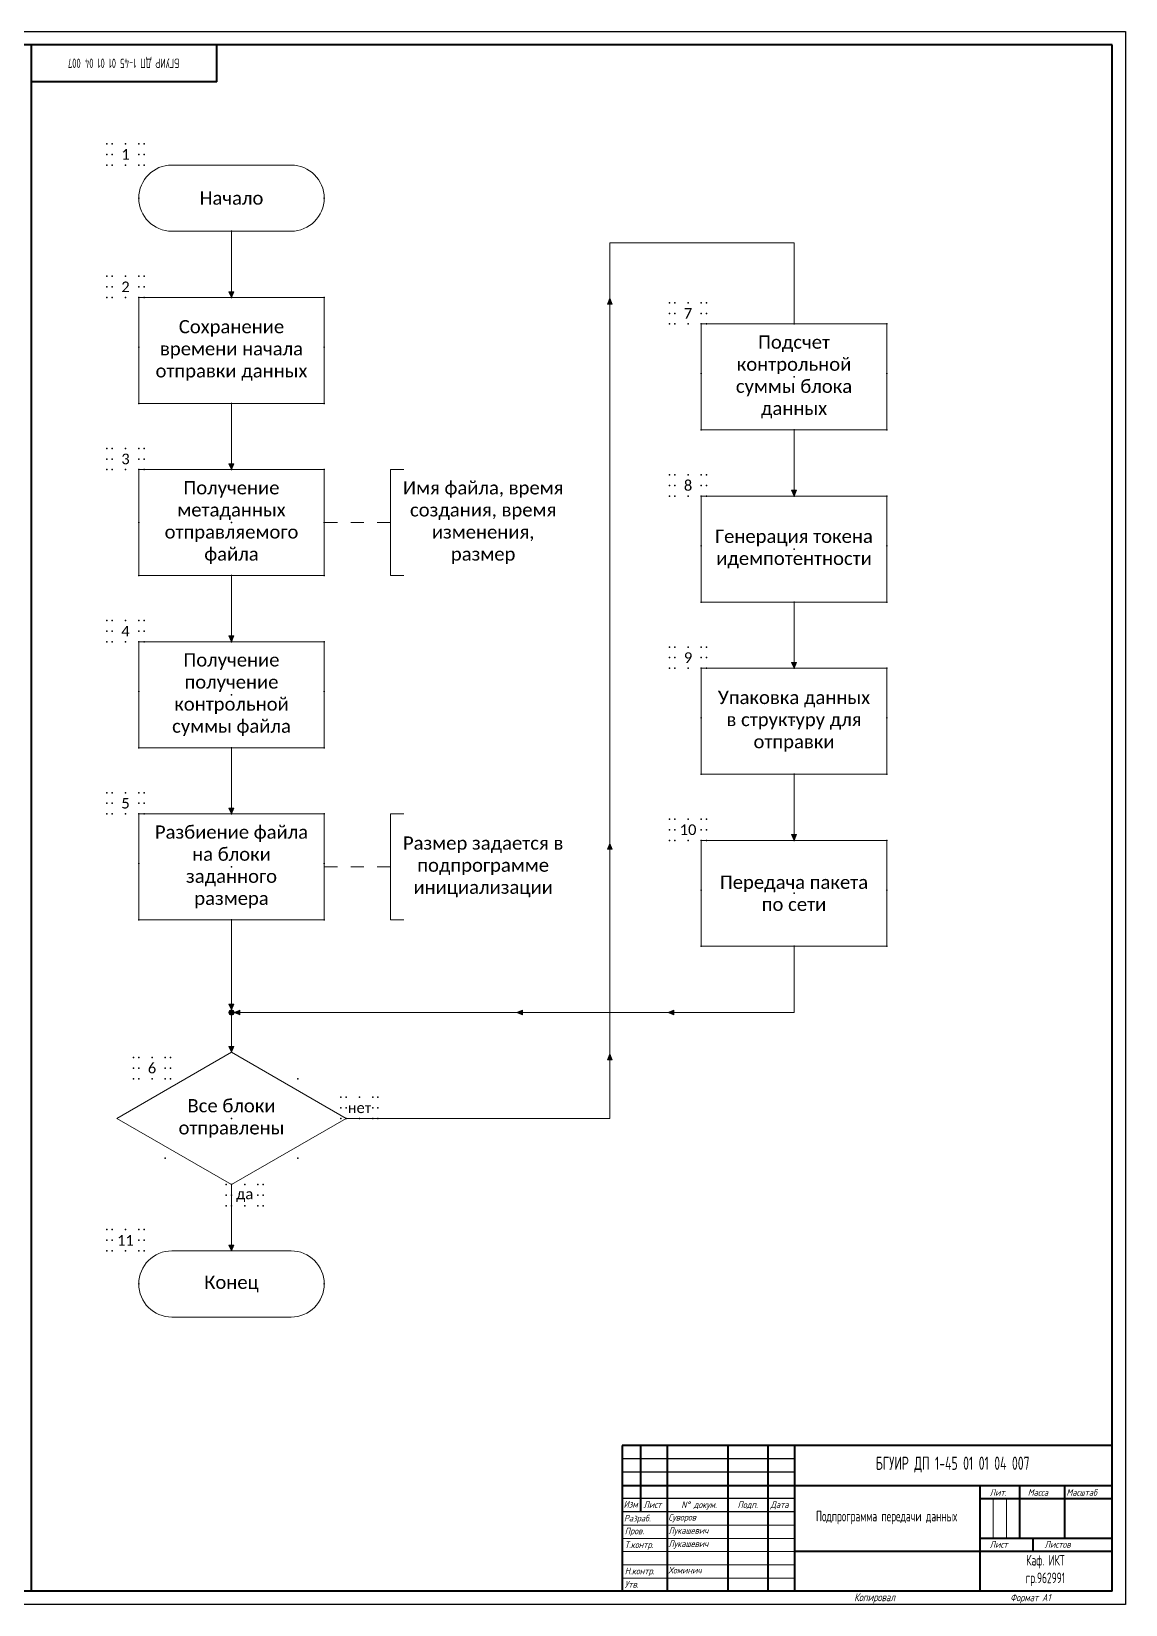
# Model space of a CAD drawing. Extents: x -285 to 1165, y -1314 to -720.
# Drawn here: x 143 to 556, y -1314 to -720 of the extents above; entities that cross this region are included whole.
import ezdxf

# ---------------------------------------------------------------- set-up
doc = ezdxf.new("R2010")
doc.units = 0
doc.header["$MEASUREMENT"] = 0
doc.layers.get('0').update_dxf_attribs({"linetype": 'CONTINUOUS'})
doc.layers.add('KONTUR', color=7, linetype='CONTINUOUS')
doc.layers.add('Тонкие', color=7, linetype='CONTINUOUS')
doc.layers.add('Невидимка', color=131, linetype='CONTINUOUS', plot=False)
for name, color, linetype, lineweight in [('Основная', 7, 'CONTINUOUS', 40), ('Схема', 50, 'CONTINUOUS', 20), ('текст', 7, 'CONTINUOUS', 20), ('тонкая', 7, 'CONTINUOUS', 20)]:
    doc.layers.add(name, color=color, linetype=linetype, lineweight=lineweight)
doc.styles.add('ЕСКД', font='eskd15.shx', dxfattribs={"width": 0.8})
doc.styles.add('стиль1', font='romans.shx', dxfattribs={"width": 0.75, "oblique": 15, "height": 3.5})

msp = doc.modelspace()

# ---------------------------------------------------------------- hatches: boundary and pattern name
at = {"layer": 'Схема'}
h = msp.add_hatch(color=256, dxfattribs=at)
h.dxf.hatch_style = 1
h.paths.add_polyline_path([(219.17, -818.44), (218.24, -818.44), (218.24, -820.62)])
h.paths.add_polyline_path([(218.24, -818.44), (217.3, -818.44), (218.24, -820.62)])
h = msp.add_hatch(color=256, dxfattribs=at)
h.dxf.hatch_style = 1
h.paths.add_polyline_path([(360.13, -823.11), (361.06, -823.11), (361.06, -820.93)])
h.paths.add_polyline_path([(361.06, -823.11), (362, -823.11), (361.06, -820.93)])
h = msp.add_hatch(color=256, dxfattribs=at)
h.dxf.hatch_style = 1
h.paths.add_polyline_path([(219.17, -883.44), (218.24, -883.44), (218.24, -885.62)])
h.paths.add_polyline_path([(218.24, -883.44), (217.3, -883.44), (218.24, -885.62)])
h = msp.add_hatch(color=256, dxfattribs=at)
h.dxf.hatch_style = 1
h.paths.add_polyline_path([(431.53, -893.44), (430.59, -893.44), (430.59, -895.62)])
h.paths.add_polyline_path([(430.59, -893.44), (429.65, -893.44), (430.59, -895.62)])
h = msp.add_hatch(color=256, dxfattribs=at)
h.dxf.hatch_style = 1
h.paths.add_polyline_path([(219.17, -948.44), (218.24, -948.44), (218.24, -950.62)])
h.paths.add_polyline_path([(218.24, -948.44), (217.3, -948.44), (218.24, -950.62)])
h = msp.add_hatch(color=256, dxfattribs=at)
h.dxf.hatch_style = 1
h.paths.add_polyline_path([(431.53, -958.44), (430.59, -958.44), (430.59, -960.62)])
h.paths.add_polyline_path([(430.59, -958.44), (429.65, -958.44), (430.59, -960.62)])
h = msp.add_hatch(color=256, dxfattribs=at)
h.dxf.hatch_style = 1
h.paths.add_polyline_path([(219.17, -1013.44), (218.24, -1013.44), (218.24, -1015.62)])
h.paths.add_polyline_path([(218.24, -1013.44), (217.3, -1013.44), (218.24, -1015.62)])
h = msp.add_hatch(color=256, dxfattribs=at)
h.dxf.hatch_style = 1
h.paths.add_polyline_path([(360.13, -1028.97), (361.06, -1028.97), (361.06, -1026.78)])
h.paths.add_polyline_path([(361.06, -1028.97), (362, -1028.97), (361.06, -1026.78)])
h = msp.add_hatch(color=256, dxfattribs=at)
h.dxf.hatch_style = 1
h.paths.add_polyline_path([(431.53, -1023.44), (430.59, -1023.44), (430.59, -1025.62)])
h.paths.add_polyline_path([(430.59, -1023.44), (429.65, -1023.44), (430.59, -1025.62)])
h = msp.add_hatch(color=256, dxfattribs=at)
h.dxf.hatch_style = 1
h.paths.add_polyline_path([(218.24, -1089.62), (218.24, -1091.62, 0.414214), (219.24, -1090.62, 0.414214)])
h.paths.add_polyline_path([(218.24, -1089.62, 0.414214), (217.24, -1090.62, 0.414214), (218.24, -1091.62)])
h = msp.add_hatch(color=256, dxfattribs=at)
h.dxf.hatch_style = 1
h.paths.add_polyline_path([(219.17, -1087.44), (218.24, -1087.44), (218.24, -1089.62)])
h.paths.add_polyline_path([(218.24, -1087.44), (217.3, -1087.44), (218.24, -1089.62)])
h = msp.add_hatch(color=256, dxfattribs=at)
h.dxf.hatch_style = 1
h.paths.add_polyline_path([(221.42, -1091.56), (221.42, -1090.62), (219.24, -1090.62)])
h.paths.add_polyline_path([(221.42, -1090.62), (221.42, -1089.69), (219.24, -1090.62)])
h = msp.add_hatch(color=256, dxfattribs=at)
h.dxf.hatch_style = 1
h.paths.add_polyline_path([(328.05, -1091.56), (328.05, -1090.62), (325.87, -1090.62)])
h.paths.add_polyline_path([(328.05, -1090.62), (328.05, -1089.69), (325.87, -1090.62)])
h = msp.add_hatch(color=256, dxfattribs=at)
h.dxf.hatch_style = 1
h.paths.add_polyline_path([(385.2, -1091.56), (385.2, -1090.62), (383.01, -1090.62)])
h.paths.add_polyline_path([(385.2, -1090.62), (385.2, -1089.69), (383.01, -1090.62)])
h = msp.add_hatch(color=256, dxfattribs=at)
h.dxf.hatch_style = 1
h.paths.add_polyline_path([(219.17, -1103.44), (218.24, -1103.44), (218.24, -1105.62)])
h.paths.add_polyline_path([(218.24, -1103.44), (217.3, -1103.44), (218.24, -1105.62)])
h = msp.add_hatch(color=256, dxfattribs=at)
h.dxf.hatch_style = 1
h.paths.add_polyline_path([(219.17, -1103.44), (218.24, -1103.44), (218.24, -1105.62)])
h.paths.add_polyline_path([(218.24, -1103.44), (217.3, -1103.44), (218.24, -1105.62)])
h = msp.add_hatch(color=256, dxfattribs=at)
h.dxf.hatch_style = 1
h.paths.add_polyline_path([(360.13, -1108.47), (361.06, -1108.47), (361.06, -1106.28)])
h.paths.add_polyline_path([(361.06, -1108.47), (362, -1108.47), (361.06, -1106.28)])
h = msp.add_hatch(color=256, dxfattribs=at)
h.dxf.hatch_style = 1
h.paths.add_polyline_path([(219.17, -1178.44), (218.24, -1178.44), (218.24, -1180.62)])
h.paths.add_polyline_path([(218.24, -1178.44), (217.3, -1178.44), (218.24, -1180.62)])
h = msp.add_hatch(color=256, dxfattribs=at)
h.dxf.hatch_style = 1
h.paths.add_polyline_path([(219.17, -1178.44), (218.24, -1178.44), (218.24, -1180.62)])
h.paths.add_polyline_path([(218.24, -1178.44), (217.3, -1178.44), (218.24, -1180.62)])

# ---------------------------------------------------------------- linework, layer by layer
for p, q in [((430.74, -1259.18), (365.74, -1259.18)), ((430.74, -1264.18), (365.74, -1264.18)), ((430.74, -1274.18), (365.74, -1274.18)), ((430.74, -1279.18), (365.74, -1279.18)), ((500.74, -1309.18), (500.74, -1309.18))]:
    msp.add_line(p, q)
at = {"layer": 'KONTUR'}
for p, q in [((-285.26, -720.18), (555.74, -720.18)), ((555.74, -720.18), (555.74, -1314.18)), ((555.74, -1314.18), (-285.26, -1314.18))]:
    msp.add_line(p, q, dxfattribs=at)
at = {"layer": 'Невидимка'}
for p in [(171.24, -762.62), (173.24, -762.62), (178.24, -762.62), (183.24, -762.62), (185.24, -762.62), (171.24, -766.62), (171.24, -770.62), (173.24, -766.62), (173.24, -770.62), (178.24, -770.62), (183.24, -766.62), (183.24, -770.62), (185.24, -766.62), (185.24, -770.62), (183.24, -783.12), (253.24, -783.12), (218.24, -795.62), (171.24, -812.62), (173.24, -812.62), (178.24, -812.62), (183.24, -812.62), (185.24, -812.62), (171.24, -816.62), (173.24, -816.62), (183.24, -816.62), (185.24, -816.62), (171.24, -820.62), (173.24, -820.62), (178.24, -820.62), (183.24, -820.62), (183.24, -820.62), (185.24, -820.62), (218.24, -820.62), (253.24, -820.62), (383.59, -822.62), (385.59, -822.62), (390.59, -822.62), (395.59, -822.62), (397.59, -822.62), (383.59, -826.62), (383.59, -830.62), (385.59, -826.62), (385.59, -830.62), (390.59, -830.62), (395.59, -826.62), (395.59, -830.62), (395.59, -830.62), (397.59, -826.62), (397.59, -830.62), (430.59, -830.62), (465.59, -830.62), (183.24, -839.37), (218.24, -840.62), (218.24, -840.62), (253.24, -839.37), (395.59, -849.37), (465.59, -849.37), (430.59, -850.62), (430.59, -850.62), (183.24, -860.62), (218.24, -860.62), (253.24, -860.62), (395.59, -870.62), (430.59, -870.62), (465.59, -870.62), (171.24, -877.62), (173.24, -877.62), (178.24, -877.62), (183.24, -877.62), (185.24, -877.62), (171.24, -881.62), (173.24, -881.62), (183.24, -881.62), (185.24, -881.62), (171.24, -885.62), (173.24, -885.62), (178.24, -885.62), (183.24, -885.62), (183.24, -885.62), (185.24, -885.62), (218.24, -885.62), (253.24, -885.62), (383.59, -887.62), (385.59, -887.62), (390.59, -887.62), (395.59, -887.62), (397.59, -887.62), (383.59, -891.62), (383.59, -895.62), (385.59, -891.62), (385.59, -895.62), (390.59, -895.62), (395.59, -891.62), (395.59, -895.62), (395.59, -895.62), (397.59, -891.62), (397.59, -895.62), (430.59, -895.62), (465.59, -895.62), (183.24, -905.62), (218.24, -905.62), (218.24, -905.62), (253.24, -905.62), (395.59, -914.37), (465.59, -914.37), (430.59, -915.62), (430.59, -915.62), (183.24, -925.62), (218.24, -925.62), (253.24, -925.62), (395.59, -935.62), (430.59, -935.62), (465.59, -935.62), (171.24, -942.62), (173.24, -942.62), (178.24, -942.62), (183.24, -942.62), (185.24, -942.62), (171.24, -946.62), (173.24, -946.62), (183.24, -946.62), (185.24, -946.62), (171.24, -950.62), (173.24, -950.62), (178.24, -950.62), (183.24, -950.62), (183.24, -950.62), (185.24, -950.62), (218.24, -950.62), (253.24, -950.62), (383.59, -952.62), (385.59, -952.62), (390.59, -952.62), (395.59, -952.62), (397.59, -952.62), (383.59, -956.62), (383.59, -960.62), (385.59, -956.62), (385.59, -960.62), (390.59, -960.62), (395.59, -956.62), (395.59, -960.62), (395.59, -960.62), (397.59, -956.62), (397.59, -960.62), (430.59, -960.62), (465.59, -960.62), (183.24, -969.37), (218.24, -970.62), (218.24, -970.62), (253.24, -969.37), (395.59, -979.37), (465.59, -979.37), (430.59, -980.62), (430.59, -980.62), (183.24, -990.62), (218.24, -990.62), (253.24, -990.62), (395.59, -1000.62), (430.59, -1000.62), (465.59, -1000.62), (171.24, -1007.62), (173.24, -1007.62), (178.24, -1007.62), (183.24, -1007.62), (185.24, -1007.62), (171.24, -1011.62), (171.24, -1015.62), (173.24, -1011.62), (173.24, -1015.62), (178.24, -1015.62), (183.24, -1011.62), (183.24, -1015.62), (183.24, -1015.62), (185.24, -1011.62), (185.24, -1015.62), (218.24, -1015.62), (253.24, -1015.62), (383.59, -1017.62), (383.59, -1021.62), (385.59, -1017.62), (385.59, -1021.62), (390.59, -1017.62), (395.59, -1017.62), (395.59, -1021.62), (397.59, -1017.62), (397.59, -1021.62), (383.59, -1025.62), (385.59, -1025.62), (390.59, -1025.62), (395.59, -1025.62), (395.59, -1025.62), (397.59, -1025.62), (430.59, -1025.62), (465.59, -1025.62), (183.24, -1034.37), (218.24, -1035.62), (218.24, -1035.62), (253.24, -1034.37), (395.59, -1044.37), (465.59, -1044.37), (430.59, -1045.62), (430.59, -1045.62), (183.24, -1055.62), (218.24, -1055.62), (253.24, -1055.62), (395.59, -1065.62), (430.59, -1065.62), (465.59, -1065.62), (181.24, -1107.62), (183.24, -1107.62), (188.24, -1107.62), (193.24, -1107.62), (195.24, -1107.62), (181.24, -1111.62), (181.24, -1115.62), (183.24, -1111.62), (183.24, -1115.62), (188.24, -1115.62), (193.24, -1111.62), (193.24, -1115.62), (193.24, -1115.62), (195.24, -1111.62), (195.24, -1115.62), (243.24, -1115.62), (259.54, -1122.62), (261.54, -1122.62), (266.54, -1122.62), (271.54, -1122.62), (273.54, -1122.62), (259.54, -1126.62), (261.54, -1126.62), (271.54, -1126.62), (273.54, -1126.62), (218.24, -1130.62), (259.54, -1130.62), (261.54, -1130.62), (266.54, -1130.62), (271.54, -1130.62), (273.54, -1130.62), (193.24, -1145.62), (243.24, -1145.62), (216.24, -1155.62), (218.24, -1155.62), (223.24, -1155.62), (228.24, -1155.62), (230.24, -1155.62), (216.24, -1159.62), (216.24, -1163.62), (218.24, -1159.62), (218.24, -1163.62), (223.24, -1163.62), (228.24, -1159.62), (228.24, -1163.62), (230.24, -1159.62), (230.24, -1163.62), (171.24, -1172.62), (173.24, -1172.62), (178.24, -1172.62), (183.24, -1172.62), (185.24, -1172.62), (171.24, -1176.62), (171.24, -1180.62), (173.24, -1176.62), (173.24, -1180.62), (178.24, -1180.62), (183.24, -1176.62), (183.24, -1180.62), (185.24, -1176.62), (185.24, -1180.62), (183.24, -1193.12), (253.24, -1193.12)]:
    msp.add_point(p, dxfattribs=at)
at = {"layer": 'Основная'}
for p, q in [((550.74, -725.18), (-265.26, -725.18)), ((142.74, -1309.18), (142.74, -725.18)), ((212.74, -739.18), (212.74, -725.18)), ((550.74, -1309.18), (550.74, -725.18)), ((212.74, -739.18), (142.74, -739.18)), ((365.74, -1254.18), (365.74, -1309.18)), ((550.74, -1254.18), (365.74, -1254.18)), ((372.74, -1279.18), (372.74, -1254.18)), ((382.74, -1254.18), (382.74, -1309.18)), ((405.74, -1309.18), (405.74, -1254.18)), ((420.74, -1254.18), (420.74, -1309.18)), ((430.74, -1254.18), (430.74, -1309.18)), ((365.74, -1269.18), (550.74, -1269.18)), ((500.74, -1269.18), (500.74, -1309.18)), ((515.74, -1269.18), (515.74, -1289.18)), ((532.74, -1269.18), (532.74, -1289.18)), ((500.74, -1274.18), (550.74, -1274.18)), ((550.74, -1294.18), (430.74, -1294.18)), ((550.74, -1289.18), (500.74, -1289.18)), ((520.74, -1289.18), (520.74, -1294.18)), ((550.74, -1309.18), (-265.26, -1309.18))]:
    msp.add_line(p, q, dxfattribs=at)
at = {"layer": 'Схема'}
for p, q in [((195.74, -770.62), (240.74, -770.62)), ((195.74, -795.62), (240.74, -795.62)), ((218.24, -795.62), (218.24, -820.62)), ((430.59, -800), (361.06, -800)), ((361.06, -800), (361.06, -1130.62)), ((430.59, -830.62), (430.59, -800)), ((217.3, -818.44), (218.24, -820.62)), ((217.3, -818.44), (219.17, -818.44)), ((219.17, -818.44), (218.24, -820.62)), ((183.24, -820.62), (253.24, -820.62)), ((183.24, -820.62), (183.24, -860.62)), ((253.24, -820.62), (253.24, -860.62)), ((360.13, -823.11), (361.06, -820.93)), ((362, -823.11), (360.13, -823.11)), ((362, -823.11), (361.06, -820.93)), ((395.59, -830.62), (465.59, -830.62)), ((395.59, -830.62), (395.59, -870.62)), ((465.59, -830.62), (465.59, -870.62)), ((183.24, -860.62), (253.24, -860.62)), ((218.24, -860.62), (218.24, -885.62)), ((395.59, -870.62), (465.59, -870.62)), ((430.59, -870.62), (430.59, -895.62)), ((217.3, -883.44), (218.24, -885.62)), ((217.3, -883.44), (219.17, -883.44)), ((219.17, -883.44), (218.24, -885.62)), ((183.24, -885.62), (253.24, -885.62)), ((183.24, -885.62), (183.24, -925.62)), ((253.24, -885.62), (253.24, -925.62)), ((278.24, -885.62), (283.24, -885.62)), ((278.24, -885.62), (278.24, -925.62)), ((395.59, -895.62), (465.59, -895.62)), ((395.59, -895.62), (395.59, -935.62)), ((429.65, -893.44), (430.59, -895.62)), ((429.65, -893.44), (431.53, -893.44)), ((431.53, -893.44), (430.59, -895.62)), ((465.59, -895.62), (465.59, -935.62)), ((253.24, -905.62), (258.24, -905.62)), ((263.24, -905.62), (268.24, -905.62)), ((273.24, -905.62), (278.24, -905.62)), ((183.24, -925.62), (253.24, -925.62)), ((218.24, -925.62), (218.24, -950.62)), ((278.24, -925.62), (283.24, -925.62)), ((395.59, -935.62), (465.59, -935.62)), ((430.59, -935.62), (430.59, -960.62)), ((217.3, -948.44), (218.24, -950.62)), ((217.3, -948.44), (219.17, -948.44)), ((219.17, -948.44), (218.24, -950.62)), ((183.24, -950.62), (253.24, -950.62)), ((183.24, -950.62), (183.24, -990.62)), ((253.24, -950.62), (253.24, -990.62)), ((395.59, -960.62), (465.59, -960.62)), ((395.59, -960.62), (395.59, -1000.62)), ((429.65, -958.44), (430.59, -960.62)), ((429.65, -958.44), (431.53, -958.44)), ((431.53, -958.44), (430.59, -960.62)), ((465.59, -960.62), (465.59, -1000.62)), ((183.24, -990.62), (253.24, -990.62)), ((218.24, -990.62), (218.24, -1015.62)), ((395.59, -1000.62), (465.59, -1000.62)), ((430.59, -1000.62), (430.59, -1025.62)), ((183.24, -1015.62), (253.24, -1015.62)), ((183.24, -1015.62), (183.24, -1055.62)), ((217.3, -1013.44), (218.24, -1015.62)), ((217.3, -1013.44), (219.17, -1013.44)), ((219.17, -1013.44), (218.24, -1015.62)), ((253.24, -1015.62), (253.24, -1055.62)), ((278.24, -1015.62), (283.24, -1015.62)), ((278.24, -1015.62), (278.24, -1055.62)), ((360.13, -1028.97), (361.06, -1026.78)), ((362, -1028.97), (361.06, -1026.78)), ((395.59, -1025.62), (465.59, -1025.62)), ((395.59, -1025.62), (395.59, -1065.62)), ((429.65, -1023.44), (430.59, -1025.62)), ((429.65, -1023.44), (431.53, -1023.44)), ((431.53, -1023.44), (430.59, -1025.62)), ((465.59, -1025.62), (465.59, -1065.62)), ((362, -1028.97), (360.13, -1028.97)), ((253.24, -1035.62), (258.24, -1035.62)), ((263.24, -1035.62), (268.24, -1035.62)), ((273.24, -1035.62), (278.24, -1035.62)), ((183.24, -1055.62), (253.24, -1055.62)), ((218.24, -1055.62), (218.24, -1105.62)), ((278.24, -1055.62), (283.24, -1055.62)), ((395.59, -1065.62), (465.59, -1065.62)), ((430.59, -1065.62), (430.59, -1090.62)), ((217.3, -1087.44), (218.24, -1089.62)), ((217.3, -1087.44), (219.17, -1087.44)), ((219.17, -1087.44), (218.24, -1089.62)), ((430.59, -1090.62), (218.24, -1090.62)), ((221.42, -1089.69), (219.24, -1090.62)), ((221.42, -1091.56), (219.24, -1090.62)), ((221.42, -1089.69), (221.42, -1091.56)), ((328.05, -1089.69), (325.87, -1090.62)), ((328.05, -1091.56), (325.87, -1090.62)), ((328.05, -1089.69), (328.05, -1091.56)), ((385.2, -1089.69), (383.01, -1090.62)), ((385.2, -1091.56), (383.01, -1090.62)), ((385.2, -1089.69), (385.2, -1091.56)), ((217.3, -1103.44), (218.24, -1105.62)), ((217.3, -1103.44), (219.17, -1103.44)), ((217.3, -1103.44), (218.24, -1105.62)), ((217.3, -1103.44), (219.17, -1103.44)), ((219.17, -1103.44), (218.24, -1105.62)), ((219.17, -1103.44), (218.24, -1105.62)), ((218.24, -1105.62), (174.93, -1130.62)), ((218.24, -1105.62), (261.54, -1130.62)), ((360.13, -1108.47), (361.06, -1106.28)), ((362, -1108.47), (360.13, -1108.47)), ((362, -1108.47), (361.06, -1106.28)), ((218.24, -1155.62), (174.93, -1130.62)), ((218.24, -1155.62), (261.54, -1130.62)), ((261.54, -1130.62), (286.54, -1130.62)), ((286.54, -1130.62), (361.06, -1130.62)), ((218.24, -1155.62), (218.24, -1180.62)), ((218.24, -1155.62), (218.24, -1180.62)), ((195.74, -1180.62), (240.74, -1180.62)), ((217.3, -1178.44), (218.24, -1180.62)), ((217.3, -1178.44), (219.17, -1178.44)), ((217.3, -1178.44), (218.24, -1180.62)), ((217.3, -1178.44), (219.17, -1178.44)), ((219.17, -1178.44), (218.24, -1180.62)), ((219.17, -1178.44), (218.24, -1180.62)), ((195.74, -1205.62), (240.74, -1205.62))]:
    msp.add_line(p, q, dxfattribs=at)
msp.add_circle((218.24, -1090.62), 1, dxfattribs=at)
for centre, start, end in [((195.74, -783.12), 90, 270), ((240.74, -783.12), 270, 90), ((195.74, -1193.12), 90, 270), ((240.74, -1193.12), 270, 90)]:
    msp.add_arc(centre, 12.5, start, end, dxfattribs=at)
at = {"layer": 'тонкая'}
for p, q in [((505.72, -1274.39), (505.72, -1289.18)), ((510.8, -1274.39), (510.8, -1289.18)), ((365.74, -1284.18), (430.74, -1284.18)), ((430.74, -1289.18), (365.74, -1289.18)), ((430.74, -1294.18), (365.74, -1294.18))]:
    msp.add_line(p, q, dxfattribs=at)
for points in [[(365.74, -1299.18), (430.74, -1299.18)], [(365.74, -1304.18), (430.74, -1304.18)]]:
    msp.add_lwpolyline(points, dxfattribs=at)

# ---------------------------------------------------------------- texts
at = {"layer": 'Схема', "attachment_point": 5}
for s, width, gutter_width, insert, char_height in [('{\\fCalibri|b0|i0|c0|p34;1}', 10, 20, (178.24, -766.62), 4), ('{\\fCalibri|b0|i0|c204|p34;Начало}', 37.5, 25, (218.24, -783.12), 5), ('{\\fCalibri|b0|i0|c204|p34;2}', 10, 20, (178.24, -816.62), 4), ('{\\fCalibri|b0|i0|c0|p34;7}', 10, 20, (390.59, -826.62), 4), ('{\\fCalibri|b0|i0|c204|p34;Сохранение времени начала отправки данных}', 62.5, 25, (218.24, -840.62), 5), ('{\\fCalibri|b0|i0|c204|p34;Подсчет контрольной суммы блока данных}', 62.5, 25, (430.59, -850.62), 5), ('{\\fCalibri|b0|i0|c0|p34;3}', 10, 20, (178.24, -881.62), 4), ('{\\fCalibri|b0|i0|c204|p34;Получение метаданных отправляемого файла}', 62.5, 25, (218.24, -905.62), 5), ('{\\fCalibri|b0|i0|c204|p34;Имя файла, время создания, время изменения, размер}', 62.5, 25, (313.24, -905.62), 5), ('{\\fCalibri|b0|i0|c0|p34;8}', 10, 20, (390.59, -891.62), 4), ('{\\fCalibri|b0|i0|c204|p34;Генерация токена идемпотентности}', 62.5, 25, (430.59, -915.62), 5), ('{\\fCalibri|b0|i0|c0|p34;4}', 10, 20, (178.24, -946.62), 4), ('{\\fCalibri|b0|i0|c204|p34;Получение получение контрольной суммы файла}', 62.5, 25, (218.24, -970.62), 5), ('{\\fCalibri|b0|i0|c0|p34;9}', 10, 20, (390.59, -956.62), 4), ('{\\fCalibri|b0|i0|c204|p34;Упаковка данных в структуру для отправки}', 62.5, 25, (430.59, -980.62), 5), ('{\\fCalibri|b0|i0|c0|p34;5}', 10, 20, (178.24, -1011.62), 4), ('{\\fCalibri|b0|i0|c204|p34;Разбиение файла на блоки заданного размера}', 62.5, 25, (218.24, -1035.62), 5), ('{\\fCalibri|b0|i0|c0|p34;10}', 10, 20, (390.59, -1021.62), 4), ('{\\fCalibri|b0|i0|c204|p34;Размер задается в подпрограмме инициализации}', 62.5, 25, (313.24, -1035.62), 5), ('{\\fCalibri|b0|i0|c204|p34;Передача пакета по сети}', 62.5, 25, (430.59, -1045.62), 5), ('{\\fCalibri|b0|i0|c204|p34;6}', 10, 20, (188.24, -1111.62), 4), ('{\\fCalibri|b0|i0|c204|p34;Все блоки отправлены}', 50, 20, (218.24, -1130.62), 5), ('{\\fCalibri|b0|i0|c204|p34;нет}', 10, 20, (266.54, -1126.62), 4), ('{\\fCalibri|b0|i0|c204|p34;да}', 10, 20, (223.24, -1159.62), 4), ('{\\fCalibri|b0|i0|c0|p34;11}', 10, 20, (178.24, -1176.62), 4), ('{\\fCalibri|b0|i0|c204|p34;Конец}', 37.5, 25, (218.24, -1193.12), 5)]:
    msp.add_mtext_dynamic_manual_height_columns(s, width=width, gutter_width=gutter_width, heights=[0], dxfattribs=dict(at, insert=insert, char_height=char_height))
at = {"layer": 'текст', "style": 'стиль1', "oblique": 15, "width": 0.75}
for s, height, p in [('Лит.', 2.5, (504.45, -1273.11)), ('Масса', 2.5, (518.83, -1273.11)), ('Масштаб', 2.5, (533.42, -1273.11)), ('Изм', 2.5, (366.28, -1277.57)), ('Лист', 2.5, (373.76, -1277.72)), ('N%%d докум. ', 2.5, (388.04, -1277.72)), ('Подп.', 2.5, (409.29, -1277.72)), ('Дата', 2.5, (421.74, -1277.72)), ('Разраб.', 2.5, (366.4, -1282.82)), ('Суворов', 2.5, (383.16, -1282.47)), ('Пров.', 2.5, (366.7, -1287.65)), ('Лукашевич', 2.5, (383.16, -1287.47)), ('Т.контр.', 2.5, (366.7, -1292.84)), ('Лукашевич', 2.5, (383.16, -1292.47)), ('Лист', 2.5, (504.45, -1292.73)), ('Листов', 2.5, (525.18, -1292.73)), ('Н.контр.', 2.5, (366.7, -1302.77)), ('Хоминич', 2.5, (383.16, -1302.47)), ('Утв.', 2.5, (366.7, -1307.79)), ('Копировал', 3, (453.27, -1312.93)), ('Формат А1', 2.75, (512.2, -1312.93))]:
    msp.add_text(s, height=height, dxfattribs=at).set_placement(p)
at = {"layer": 'Тонкие', "insert": (177.5, -731.83), "char_height": 3.5, "attachment_point": 5, "rotation": 180, "style": 'ЕСКД'}
msp.add_mtext_dynamic_manual_height_columns('\\pxt11;БГУИР ДП 1-45 01 01 04 007', width=70, gutter_width=20, heights=[0], dxfattribs=at)
at = {"layer": 'Тонкие', "attachment_point": 5, "style": 'ЕСКД'}
for s, width, insert, char_height in [('БГУИР ДП 1-45 01 01 04 007', 120, (490.5, -1261.33), 5), ('Подпрограмма передачи данных', 70, (465.5, -1281.33), 4), ('Каф. ИКТ\\Pгр.962991', 50, (525.5, -1301.33), 4)]:
    msp.add_mtext_dynamic_manual_height_columns(s, width=width, gutter_width=20, heights=[0], dxfattribs=dict(at, insert=insert, char_height=char_height))

doc.saveas('drawing.dxf')
